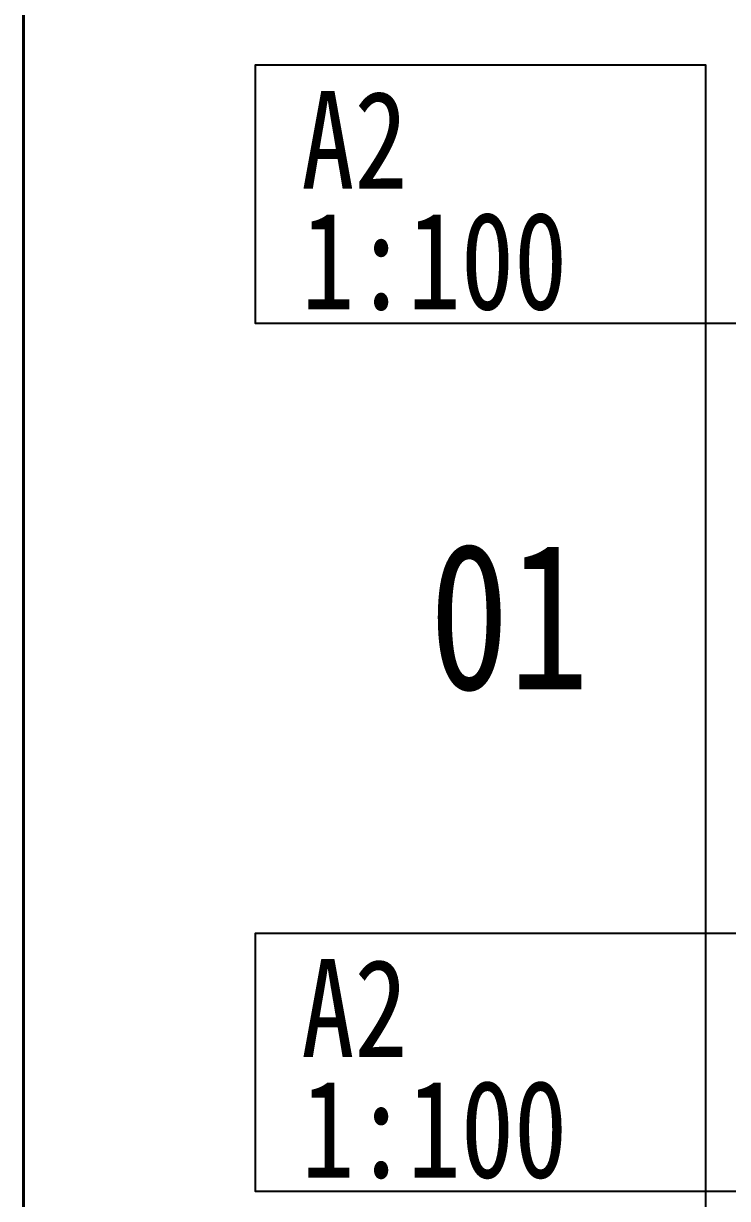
# Model space of a CAD drawing. Extents: x 1596975 to 1739683, y 860327 to 1295531.
# Drawn here: x 1596975 to 1645476, y 1111435 to 1192375 of the extents above; entities that cross this region are included whole.
import ezdxf

# ---------------------------------------------------------------- set-up
doc = ezdxf.new("R2010")
doc.units = 0
doc.header["$LTSCALE"] = 1000
doc.header["$MEASUREMENT"] = 0
doc.layers.add('text', color=7, linetype='Continuous')
doc.layers.add('图框', color=140, linetype='Continuous')
doc.layers.add('ZC', color=6, linetype='Continuous', lineweight=40)
doc.styles.add('黑体', font='simhei.ttf')

msp = doc.modelspace()

# ---------------------------------------------------------------- linework, layer by layer
at = {"layer": 'text', "color": 2}
for points in [[(1643957.2, 1171718.7), (1612957.2, 1171718.7), (1612957.2, 1189527), (1643957.2, 1189527)], [(1643957.2, 1111910.3), (1612957.2, 1111910.3), (1612957.2, 1129718.7), (1643957.2, 1129718.7)]]:
    msp.add_lwpolyline(points, close=True, dxfattribs=at)
at = {"layer": 'ZC', "color": 8}
msp.add_lwpolyline([(1596975, 1295530.8), (1739683.5, 1295530.8), (1739683.5, 1010732.1), (1596975, 1010732.1)], close=True, dxfattribs=at)
at = {"layer": '图框'}
for points in [[(1643957.2, 1129718.7), (1703357.2, 1129718.7), (1703357.2, 1171718.7), (1643957.2, 1171718.7)], [(1643957.2, 1069910.3), (1703357.2, 1069910.3), (1703357.2, 1111910.3), (1643957.2, 1111910.3)]]:
    msp.add_lwpolyline(points, close=True, dxfattribs=at)

# ---------------------------------------------------------------- texts
at = {"layer": 'text', "color": 2, "style": '黑体', "width": 0.8}
for s, p in [('A2', (1616110.4, 1181001.5)), ('1:100', (1616120.3, 1172675.4)), ('A2', (1616110.4, 1121193.1)), ('1:100', (1616120.3, 1112867))]:
    msp.add_text(s, height=6729.45, dxfattribs=at).set_placement(p)
at = {"layer": 'text', "color": 1, "style": '黑体', "width": 0.8}
msp.add_text('01', height=10094.18, dxfattribs=at).set_placement((1624935.5, 1146509.6))

doc.saveas('drawing.dxf')
